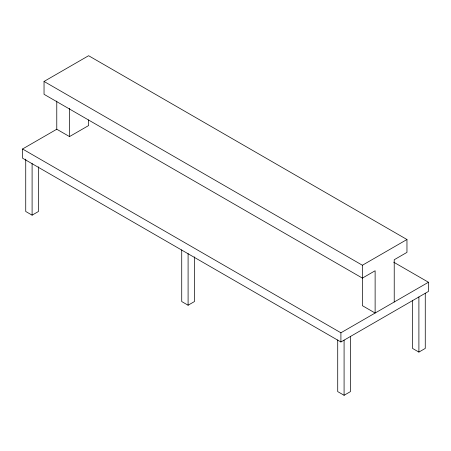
<?xml version="1.0" encoding="UTF-8"?>
<svg xmlns="http://www.w3.org/2000/svg" width="451" height="451" viewBox="0 0 451 451"><rect width="100%" height="100%" fill="white"/><g stroke="black" fill="none" stroke-linecap="round" stroke-linejoin="round"><path stroke-width="0.68" d="M44.04 81.445L362.39 265.244L362.39 305.682L375.125 313.033L375.125 270.758L362.39 278.109L44.04 94.31L44.04 81.445L88.61 55.715L406.96 239.515L406.96 252.38L394.225 259.731L394.225 302.007M393.689 262.178L428.45 282.247L428.45 291.436L340.905 341.982L22.55 158.183L22.55 148.993L56.775 129.234L69.505 136.585L88.61 125.558L88.61 119.921M25.735 159.135L25.735 211.485L32.1 215.161L38.47 211.485L38.47 166.814M181.725 249.899L181.725 301.55L188.095 305.226L194.46 301.55L194.46 256.878M362.39 265.244L406.96 239.515M22.55 148.993L340.905 332.793L428.45 282.247M337.72 339.958L337.72 391.609L344.085 395.285L350.455 391.609L350.455 336.469M412.53 300.253L412.53 348.414L418.9 352.09L425.265 348.414L425.265 293.274M418.9 296.95L418.9 352.09M344.085 340.144L344.085 395.285M340.905 332.793L340.905 341.982M188.095 253.575L188.095 305.226M69.505 108.403L69.505 136.585M56.775 101.052L56.775 129.234M32.1 163.51L32.1 215.161"/></g></svg>
